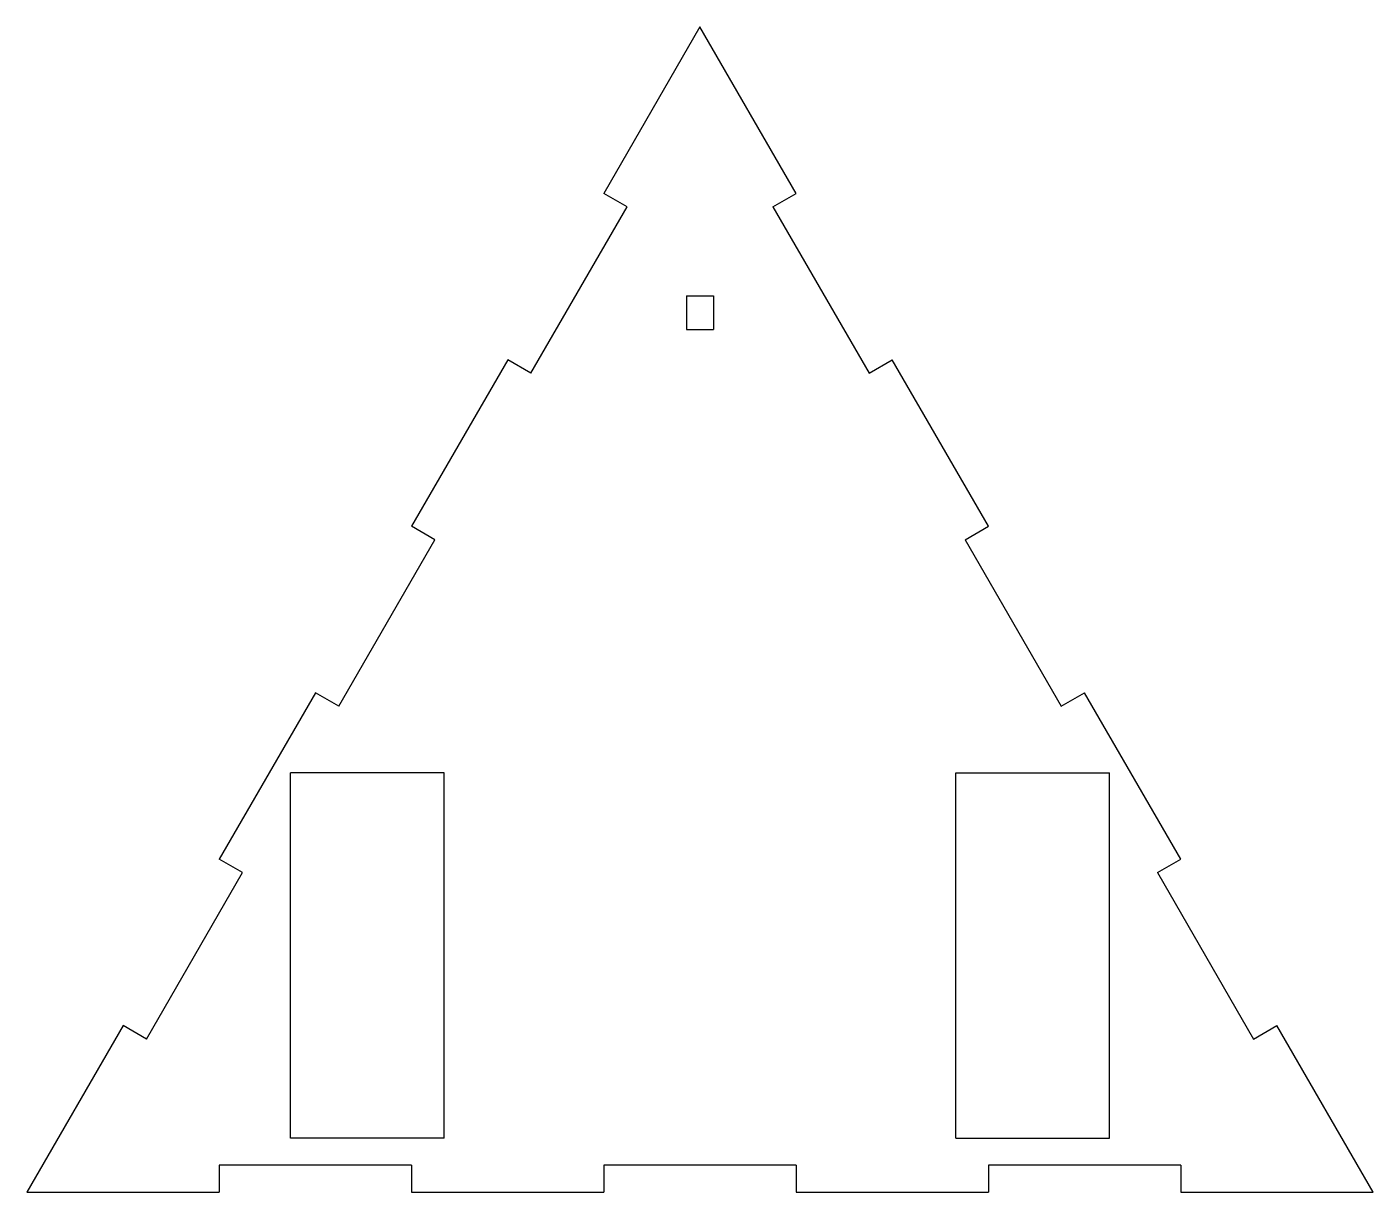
# Model space of a CAD drawing. Header units: millimetres. Extents: x 13 to 267, y 16 to 236.
import ezdxf

# ---------------------------------------------------------------- set-up
doc = ezdxf.new("R2010")
doc.units = ezdxf.units.MM

msp = doc.modelspace()

# ---------------------------------------------------------------- linework, layer by layer
at = {"color": 7, "linetype": 'Continuous', "lineweight": 25}
for p, q in [((139.71, 236.45), (121.57, 205.02)), ((157.85, 205.02), (139.71, 236.45)), ((125.97, 202.48), (121.57, 205.02)), ((153.45, 202.48), (157.85, 205.02)), ((107.82, 171.06), (125.97, 202.48)), ((153.45, 202.48), (171.6, 171.06)), ((137.17, 185.65), (142.25, 185.65)), ((137.17, 185.65), (137.17, 179.3)), ((142.25, 185.65), (142.25, 179.3)), ((137.17, 179.3), (142.25, 179.3)), ((103.42, 173.6), (85.28, 142.17)), ((107.82, 171.06), (103.42, 173.6)), ((171.6, 171.06), (176, 173.6)), ((194.14, 142.17), (176, 173.6)), ((89.68, 139.63), (85.28, 142.17)), ((189.74, 139.63), (194.14, 142.17)), ((71.54, 108.21), (89.68, 139.63)), ((189.74, 139.63), (207.88, 108.21)), ((67.14, 110.75), (49, 79.32)), ((71.54, 108.21), (67.14, 110.75)), ((207.88, 108.21), (212.28, 110.75)), ((230.42, 79.32), (212.28, 110.75)), ((91.45, 95.64), (62.45, 95.64)), ((62.45, 26.64), (62.45, 95.64)), ((91.45, 26.64), (91.45, 95.64)), ((187.97, 95.64), (216.97, 95.64)), ((187.97, 26.64), (187.97, 95.64)), ((216.97, 26.64), (216.97, 95.64)), ((53.4, 76.78), (49, 79.32)), ((226.03, 76.78), (230.42, 79.32)), ((35.25, 45.36), (53.4, 76.78)), ((226.03, 76.78), (244.17, 45.36)), ((30.85, 47.9), (12.71, 16.48)), ((35.25, 45.36), (30.85, 47.9)), ((244.17, 45.36), (248.57, 47.9)), ((266.71, 16.48), (248.57, 47.9)), ((91.45, 26.64), (62.45, 26.64)), ((187.97, 26.64), (216.97, 26.64)), ((85.28, 21.56), (49, 21.56)), ((49, 21.56), (49, 16.48)), ((85.28, 21.56), (85.28, 16.48)), ((157.85, 21.56), (121.57, 21.56)), ((121.57, 21.56), (121.57, 16.48)), ((157.85, 21.56), (157.85, 16.48)), ((230.42, 21.56), (194.14, 21.56)), ((194.14, 21.56), (194.14, 16.48)), ((230.42, 21.56), (230.42, 16.48)), ((12.71, 16.48), (49, 16.48)), ((85.28, 16.48), (121.57, 16.48)), ((157.85, 16.48), (194.14, 16.48)), ((230.42, 16.48), (266.71, 16.48))]:
    msp.add_line(p, q, dxfattribs=at)

doc.saveas('drawing.dxf')
